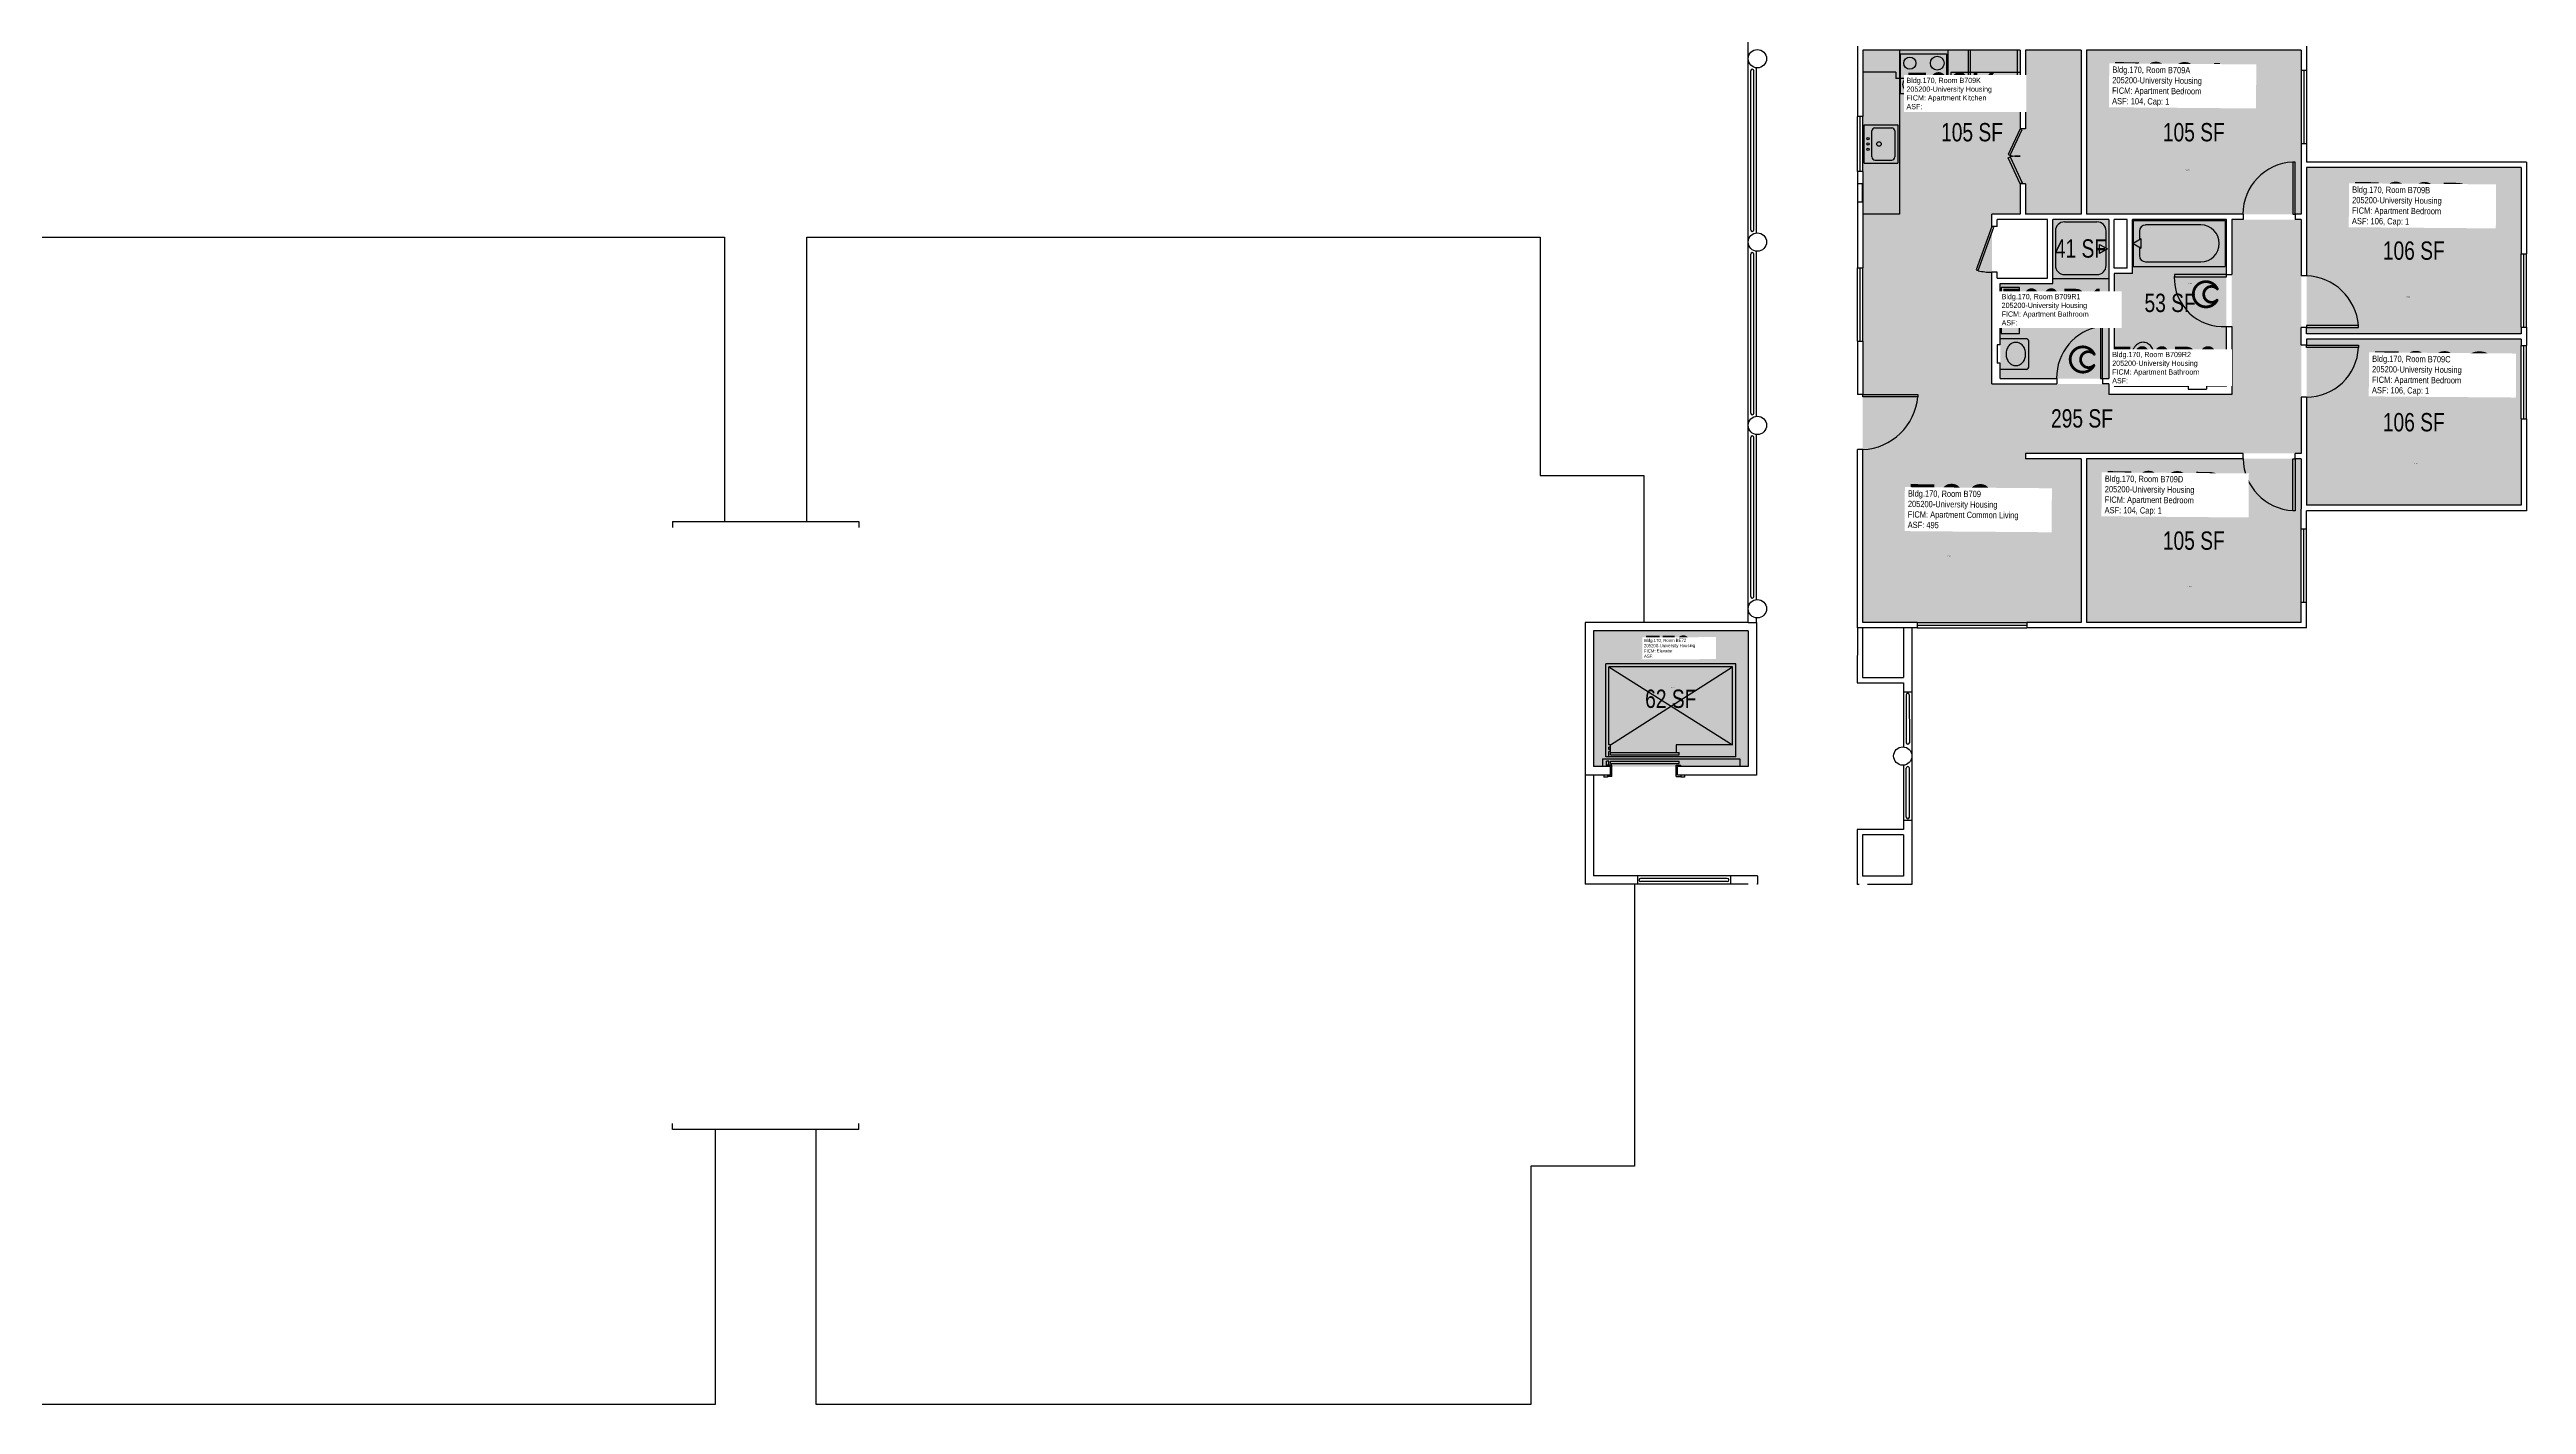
# Model space of a CAD drawing. Header units: inches. Extents: x -90 to 3162, y -84 to 1655.
# Drawn here: x 1541 to 3162, y -84 to 803 of the extents above; entities that cross this region are included whole.
import ezdxf
from ezdxf.enums import TextEntityAlignment as Align

# ---------------------------------------------------------------- set-up
doc = ezdxf.new("R2010")
doc.units = ezdxf.units.IN
doc.header["$LTSCALE"] = 10
doc.header["$MEASUREMENT"] = 0
doc.layers.get('0').update_dxf_attribs({"linetype": 'CONTINUOUS'})
for name, color, linetype in [('A-COLS', 5, 'CONTINUOUS'), ('A-DOOR', 2, 'CONTINUOUS'), ('A-FLOR', 3, 'CONTINUOUS'), ('A-GLAZ', 1, 'CONTINUOUS'), ('A-IDEN-ICON', 4, 'CONTINUOUS'), ('A-IDEN-RNUM', 7, 'CONTINUOUS'), ('A-IDEN-SNUM', 4, 'CONTINUOUS'), ('A-IDEN-VNUM', 4, 'CONTINUOUS'), ('A-ROOF', 2, 'CONTINUOUS'), ('A-WALL', 5, 'CONTINUOUS'), ('AREA-TEXT', 3, 'CONTINUOUS'), ('Rooms-Category-Color', 7, 'CONTINUOUS'), ('Rooms-College-Color', 7, 'CONTINUOUS'), ('Rooms-Department-Color', 7, 'CONTINUOUS'), ('Rooms-Division-Color', 7, 'CONTINUOUS'), ('Rooms-Information', 7, 'CONTINUOUS')]:
    doc.layers.add(name, color=color, linetype=linetype)
doc.styles.add('CP_AREA', font='arial.ttf', dxfattribs={"height": 15})
doc.styles.add('CP_ROOMSNUMBER', font='arial.ttf', dxfattribs={"height": 1})
doc.styles.add('CP_ROOMVNUMBER', font='arial.ttf', dxfattribs={"width": 0.85, "height": 0.075})

# ---------------------------------------------------------------- blocks, each defined once
blk = doc.blocks.new('CPBATH')
at = {"color": 0, "linetype": 'ByBlock', "const_width": 0.0127}
for points in [[(0.057, 0.017, 0.861492), (-0.055, 0, 1)], [(-0.055, 0, 0.726902), (0.049, -0.034, 1)], [(0.057, 0.017, 0.729002), (-0.008, -0.004, 1)], [(-0.008, -0.004, 0.609468), (0.049, -0.034, 1)]]:
    blk.add_lwpolyline(points, format="xyb", dxfattribs=at)
at = {"color": 0, "linetype": 'ByBlock', "const_width": 0.00637}
for points in [[(0.054, 0.015, 1), (0.06, 0.018, 1)], [(0.046, -0.035, 1), (0.051, -0.032, 1)]]:
    blk.add_lwpolyline(points, format="xyb", close=True, dxfattribs=at)

msp = doc.modelspace()

# ---------------------------------------------------------------- hatches: boundary and pattern name
at = {"layer": 'Rooms-Category-Color', "true_color": 0x728ef3}
for points in [[(2830.6, 694.8), (2727.6, 694.8), (2727.6, 802.1), (2830.6, 802.1), (2830.6, 750.8), (2834.1, 750.8), (2834.1, 802.1), (2870.6, 802.1), (2870.6, 694.8), (2834.1, 694.8), (2834.1, 714.8), (2830.6, 714.8)], [(2874.1, 694.8), (2874.1, 802.1), (3014.6, 802.1), (3014.6, 694.8)], [(3018.1, 616.6), (3018.1, 725.3), (3158.6, 725.3), (3158.6, 616.6)], [(3014.6, 691.3), (3014.6, 538.3), (2834.1, 538.3), (2834.1, 534.8), (2870.6, 534.8), (2870.6, 427.6), (2727.6, 427.6), (2727.6, 694.8), (2812.1, 694.8), (2812.1, 583.8), (2888.6, 583.8), (2888.6, 576.8), (2969.1, 576.8), (2969.1, 691.3)], [(2817.7, 649.5), (2852.2, 649.5), (2852.2, 691.3), (2888.6, 691.3), (2888.6, 587.3), (2817.6, 587.3)], [(2965.6, 691.3), (2965.6, 582.3), (2892.1, 582.3), (2892.2, 656), (2904.2, 656), (2904.2, 691.3)], [(3018.1, 504.3), (3018.1, 613.1), (3158.6, 613.1), (3158.6, 504.3)], [(2874.1, 427.6), (2874.1, 534.8), (3014.6, 534.8), (3014.6, 427.6)]]:
    msp.add_hatch(color=171, dxfattribs=at).paths.add_polyline_path(points)
at = {"layer": 'Rooms-Category-Color', "true_color": 0xadadad}
msp.add_hatch(color=253, dxfattribs=at).paths.add_polyline_path([(2551.3, 333.3), (2652.6, 333.3), (2652.6, 422.1), (2551.3, 422.1)])
at = {"layer": 'Rooms-College-Color', "true_color": 0xadadad}
for points in [[(2830.6, 694.8), (2727.6, 694.8), (2727.6, 802.1), (2830.6, 802.1), (2830.6, 750.8), (2834.1, 750.8), (2834.1, 802.1), (2870.6, 802.1), (2870.6, 694.8), (2834.1, 694.8), (2834.1, 714.8), (2830.6, 714.8)], [(2874.1, 694.8), (2874.1, 802.1), (3014.6, 802.1), (3014.6, 694.8)], [(3018.1, 616.6), (3018.1, 725.3), (3158.6, 725.3), (3158.6, 616.6)], [(3014.6, 691.3), (3014.6, 538.3), (2834.1, 538.3), (2834.1, 534.8), (2870.6, 534.8), (2870.6, 427.6), (2727.6, 427.6), (2727.6, 694.8), (2812.1, 694.8), (2812.1, 583.8), (2888.6, 583.8), (2888.6, 576.8), (2969.1, 576.8), (2969.1, 691.3)], [(2817.7, 649.5), (2852.2, 649.5), (2852.2, 691.3), (2888.6, 691.3), (2888.6, 587.3), (2817.6, 587.3)], [(2965.6, 691.3), (2965.6, 582.3), (2892.1, 582.3), (2892.2, 656), (2904.2, 656), (2904.2, 691.3)], [(3018.1, 504.3), (3018.1, 613.1), (3158.6, 613.1), (3158.6, 504.3)], [(2874.1, 427.6), (2874.1, 534.8), (3014.6, 534.8), (3014.6, 427.6)], [(2551.3, 333.3), (2652.6, 333.3), (2652.6, 422.1), (2551.3, 422.1)]]:
    msp.add_hatch(color=253, dxfattribs=at).paths.add_polyline_path(points)
at = {"layer": 'Rooms-Department-Color', "true_color": 0x604aed}
for points in [[(2830.6, 694.8), (2727.6, 694.8), (2727.6, 802.1), (2830.6, 802.1), (2830.6, 750.8), (2834.1, 750.8), (2834.1, 802.1), (2870.6, 802.1), (2870.6, 694.8), (2834.1, 694.8), (2834.1, 714.8), (2830.6, 714.8)], [(2874.1, 694.8), (2874.1, 802.1), (3014.6, 802.1), (3014.6, 694.8)], [(3018.1, 616.6), (3018.1, 725.3), (3158.6, 725.3), (3158.6, 616.6)], [(3014.6, 691.3), (3014.6, 538.3), (2834.1, 538.3), (2834.1, 534.8), (2870.6, 534.8), (2870.6, 427.6), (2727.6, 427.6), (2727.6, 694.8), (2812.1, 694.8), (2812.1, 583.8), (2888.6, 583.8), (2888.6, 576.8), (2969.1, 576.8), (2969.1, 691.3)], [(2817.7, 649.5), (2852.2, 649.5), (2852.2, 691.3), (2888.6, 691.3), (2888.6, 587.3), (2817.6, 587.3)], [(2965.6, 691.3), (2965.6, 582.3), (2892.1, 582.3), (2892.2, 656), (2904.2, 656), (2904.2, 691.3)], [(3018.1, 504.3), (3018.1, 613.1), (3158.6, 613.1), (3158.6, 504.3)], [(2874.1, 427.6), (2874.1, 534.8), (3014.6, 534.8), (3014.6, 427.6)]]:
    msp.add_hatch(color=173, dxfattribs=at).paths.add_polyline_path(points)
at = {"layer": 'Rooms-Department-Color', "true_color": 0xacacac}
msp.add_hatch(color=253, dxfattribs=at).paths.add_polyline_path([(2551.3, 333.3), (2652.6, 333.3), (2652.6, 422.1), (2551.3, 422.1)])
at = {"layer": 'Rooms-Division-Color', "true_color": 0x604aed}
for points in [[(2830.6, 694.8), (2727.6, 694.8), (2727.6, 802.1), (2830.6, 802.1), (2830.6, 750.8), (2834.1, 750.8), (2834.1, 802.1), (2870.6, 802.1), (2870.6, 694.8), (2834.1, 694.8), (2834.1, 714.8), (2830.6, 714.8)], [(2874.1, 694.8), (2874.1, 802.1), (3014.6, 802.1), (3014.6, 694.8)], [(3018.1, 616.6), (3018.1, 725.3), (3158.6, 725.3), (3158.6, 616.6)], [(3014.6, 691.3), (3014.6, 538.3), (2834.1, 538.3), (2834.1, 534.8), (2870.6, 534.8), (2870.6, 427.6), (2727.6, 427.6), (2727.6, 694.8), (2812.1, 694.8), (2812.1, 583.8), (2888.6, 583.8), (2888.6, 576.8), (2969.1, 576.8), (2969.1, 691.3)], [(2817.7, 649.5), (2852.2, 649.5), (2852.2, 691.3), (2888.6, 691.3), (2888.6, 587.3), (2817.6, 587.3)], [(2965.6, 691.3), (2965.6, 582.3), (2892.1, 582.3), (2892.2, 656), (2904.2, 656), (2904.2, 691.3)], [(3018.1, 504.3), (3018.1, 613.1), (3158.6, 613.1), (3158.6, 504.3)], [(2874.1, 427.6), (2874.1, 534.8), (3014.6, 534.8), (3014.6, 427.6)]]:
    msp.add_hatch(color=173, dxfattribs=at).paths.add_polyline_path(points)
at = {"layer": 'Rooms-Division-Color', "true_color": 0xadadad}
msp.add_hatch(color=253, dxfattribs=at).paths.add_polyline_path([(2551.3, 333.3), (2652.6, 333.3), (2652.6, 422.1), (2551.3, 422.1)])

# ---------------------------------------------------------------- linework, layer by layer
for p, q in [((2751.6, 802.1), (2751.6, 694.8)), ((2752.4, 799.7), (2782.4, 799.7)), ((2752.4, 773.7), (2752.4, 799.7)), ((2782.4, 799.7), (2782.4, 773.7)), ((2783.4, 778.1), (2783.4, 802.1)), ((2796.9, 778.1), (2796.9, 802.1)), ((2828.9, 802.1), (2797.9, 802.1)), ((2797.9, 802.1), (2797.9, 774.6)), ((2828.9, 774.6), (2828.9, 802.1)), ((2749.2, 787.7), (2727.6, 787.7)), ((2749.2, 787.7), (2749.2, 783.7)), ((2785.2, 783.7), (2749.2, 783.7)), ((2785.2, 787.7), (2830.6, 787.7)), ((2785.2, 787.7), (2785.2, 783.7)), ((2782.4, 773.7), (2752.4, 773.7)), ((2796.9, 778.1), (2783.4, 778.1)), ((2797.9, 776.8), (2828.9, 776.8)), ((2797.9, 774.6), (2828.9, 774.6)), ((2728.6, 753.3), (2750.6, 753.3)), ((2728.6, 728.3), (2728.6, 753.3)), ((2733.6, 732.3), (2733.6, 749.3)), ((2735.6, 751.3), (2746.6, 751.3)), ((2748.6, 749.3), (2748.6, 732.3)), ((2750.6, 753.3), (2750.6, 728.3)), ((2735.6, 730.3), (2746.6, 730.3)), ((2728.6, 728.3), (2750.6, 728.3)), ((2751.6, 694.8), (2727.6, 694.8)), ((2853.7, 683.8), (2853.7, 661.3)), ((2859.7, 689.8), (2880.9, 689.8)), ((2886.9, 672.5), (2886.9, 683.8)), ((2904.7, 690.7), (2964.9, 690.7)), ((2904.7, 690.7), (2904.7, 660.7)), ((2908.7, 683.7), (2908.7, 678)), ((2948.9, 687.8), (2912.7, 687.8)), ((2964.9, 690.7), (2964.9, 660.7)), ((2882.5, 669.1), (2882.5, 675.1)), ((2882.5, 675.1), (2887.7, 672.1)), ((2887.7, 672.1), (2882.5, 669.1)), ((2886.9, 661.3), (2886.9, 671.6)), ((2909.9, 678.7), (2904.7, 675.7)), ((2904.7, 675.7), (2909.9, 672.7)), ((2908.7, 673.4), (2908.7, 667.7)), ((2909.9, 672.7), (2909.9, 678.7)), ((2888.6, 652.5), (2852.1, 652.5)), ((2859.7, 655.3), (2880.9, 655.3)), ((2904.7, 660.7), (2964.9, 660.7)), ((2912.7, 663.7), (2948.9, 663.7)), ((2830.2, 646.8), (2818.2, 646.8)), ((2818.2, 646.8), (2818.2, 616.8)), ((2819.2, 642.3), (2818.2, 641.3)), ((2818.2, 641.3), (2818.2, 622.3)), ((2826.2, 642.3), (2819.2, 642.3)), ((2827.2, 641.3), (2826.2, 642.3)), ((2826.2, 634.4), (2827.2, 637.8)), ((2826.2, 629.3), (2826.2, 634.3)), ((2827.2, 637.8), (2827.2, 641.3)), ((2830.2, 616.8), (2830.2, 646.8)), ((2818.2, 622.3), (2819.2, 621.3)), ((2818.2, 616.8), (2830.2, 616.8)), ((2819.2, 621.3), (2826.2, 621.3)), ((2827.2, 625.8), (2826.2, 629.3)), ((2826.2, 621.3), (2827, 622.2)), ((2827.2, 622.5), (2827.2, 625.8)), ((2834.7, 613.3), (2817.6, 613.3)), ((2836.2, 594.8), (2836.2, 611.8)), ((2955.1, 601), (2938.1, 601)), ((2834.7, 593.3), (2817.6, 593.3)), ((2895.7, 595), (2895.7, 583)), ((2925.7, 595), (2895.7, 595)), ((2900.6, 590.8), (2900.6, 584)), ((2900.6, 584), (2901.6, 583)), ((2901.6, 592), (2900.7, 591.1)), ((2905.1, 592), (2901.6, 592)), ((2908.5, 591), (2905.1, 592)), ((2913.5, 591), (2908.6, 591)), ((2917.1, 592), (2913.6, 591)), ((2920.4, 592), (2917.1, 592)), ((2920.6, 583), (2921.6, 584)), ((2921.6, 591), (2920.7, 591.8)), ((2921.6, 584), (2921.6, 591)), ((2925.7, 583), (2925.7, 595)), ((2936.6, 599.5), (2936.6, 582.3)), ((2956.6, 599.5), (2956.6, 582.3)), ((2895.7, 583), (2925.7, 583)), ((2901.6, 583), (2920.6, 583))]:
    msp.add_line(p, q)
for centre, radius in [((2758.4, 793.7), 4), ((2776.4, 793.7), 4.5), ((2758.4, 779.7), 4.5), ((2776.4, 779.7), 4), ((2731.1, 744.3), 0.791), ((2731.1, 740.8), 0.791), ((2731.1, 737.3), 0.791), ((2738.2, 740.8), 1.5)]:
    msp.add_circle(centre, radius)
for centre, radius, start, end in [((2735.6, 749.3), 2, 90, 180), ((2746.6, 749.3), 2, 0, 90), ((2735.6, 732.3), 2, 180, 270), ((2746.6, 732.3), 2, 270, 0), ((2859.7, 683.8), 6, 90, 180), ((2880.9, 683.8), 6, 0, 90), ((2912.7, 683.7), 4.02, 90, 180), ((2948.9, 675.7), 12.1, 270, 90), ((2912.7, 667.7), 4.02, 180, 270), ((2859.7, 661.3), 6, 180, 270), ((2880.9, 661.3), 6, 270, 0), ((2826.6, 634.3), 0.418, 164.0546, 180), ((2834, 631.8), 6.3, 153.2988, 180), ((2835.4, 631.1), 7.89, 129.4725, 153.2988), ((2836.3, 630), 9.33, 108.8354, 129.4725), ((2836.9, 628.3), 11.2, 90, 108.8354), ((2837.5, 630.9), 8.55, 71.1646, 93.7754), ((2837, 629.3), 10.2, 50.5275, 71.1646), ((2838.5, 631.1), 7.89, 26.7012, 50.5275), ((2839.9, 631.8), 6.3, 0, 26.7012), ((2826.8, 622.5), 0.418, 315, 0), ((2834, 631.8), 6.3, 180, 206.7012), ((2835.4, 632.6), 7.89, 206.7012, 230.5275), ((2836.3, 633.7), 9.33, 230.5275, 251.1646), ((2836.9, 635.4), 11.2, 251.1646, 270), ((2836.9, 635.4), 11.2, 270, 288.8354), ((2837.5, 633.7), 9.33, 288.8354, 309.4725), ((2838.5, 632.6), 7.89, 309.4725, 333.2988), ((2839.9, 631.8), 6.3, 333.2988, 0), ((2830.4, 603.3), 9, 160.7706, 180), ((2830.4, 603.3), 9, 180, 199.2294), ((2829.1, 603.8), 7.65, 139.8991, 160.7706), ((2829.1, 602.9), 7.65, 199.2294, 220.1009), ((2828.3, 604.5), 6.59, 116.1916, 139.8991), ((2827.8, 605.5), 5.42, 90, 116.1916), ((2827.8, 605.5), 5.42, 63.8084, 90), ((2827.3, 604.5), 6.59, 40.1009, 63.8084), ((2826.5, 603.8), 7.65, 19.2294, 40.1009), ((2826.5, 602.9), 7.65, 319.8991, 340.7706), ((2825.2, 603.3), 9, 0, 19.2294), ((2825.2, 603.3), 9, 340.7706, 0), ((2834.7, 611.8), 1.5, 0, 90), ((2912, 602.3), 8.55, 161.1646, 183.7754), ((2914.6, 601.7), 11.2, 180, 198.8354), ((2913.6, 601.7), 10.2, 140.5275, 161.1646), ((2911.8, 603.2), 7.89, 116.7012, 140.5275), ((2911.1, 604.7), 6.3, 90, 116.7012), ((2911.1, 604.7), 6.3, 63.2988, 90), ((2910.4, 603.2), 7.89, 39.4725, 63.2988), ((2909.2, 602.3), 9.33, 18.8354, 39.4725), ((2907.5, 601.7), 11.2, 0, 18.8354), ((2907.5, 601.7), 11.2, 341.1646, 0), ((2938.1, 599.5), 1.5, 90, 180), ((2955.1, 599.5), 1.5, 0, 90), ((2828.3, 602.2), 6.59, 220.1009, 243.8084), ((2827.8, 601.2), 5.42, 243.8084, 270), ((2827.8, 601.2), 5.42, 270, 296.1916), ((2827.3, 602.2), 6.59, 296.1916, 319.8991), ((2834.7, 594.8), 1.5, 270, 0), ((2901, 590.8), 0.418, 135, 180), ((2912.9, 601.1), 9.33, 198.8354, 219.4725), ((2911.8, 600.2), 7.89, 219.4725, 243.2988), ((2911.1, 598.8), 6.3, 243.2988, 270), ((2908.6, 591.4), 0.418, 254.0546, 270), ((2911.1, 598.8), 6.3, 270, 296.7012), ((2913.5, 591.4), 0.418, 270, 285.9454), ((2910.4, 600.2), 7.89, 296.7012, 320.5275), ((2909.2, 601.1), 9.33, 320.5275, 341.1646), ((2920.4, 591.5), 0.418, 45, 90), ((2944.4, 592.6), 5.42, 153.8084, 180), ((2944.4, 592.6), 5.42, 180, 206.1916), ((2945.4, 592), 6.59, 130.1009, 153.8084), ((2945.4, 593.1), 6.59, 206.1916, 229.8991), ((2946.1, 591.2), 7.65, 109.2294, 130.1009), ((2946.1, 593.9), 7.65, 229.8991, 250.7706), ((2946.6, 590), 9, 90, 109.2294), ((2946.6, 595.2), 9, 250.7706, 270), ((2946.6, 590), 9, 70.7706, 90), ((2946.6, 595.2), 9, 270, 289.2294), ((2947, 591.2), 7.65, 49.8991, 70.7706), ((2947, 593.9), 7.65, 289.2294, 310.1009), ((2947.7, 592), 6.59, 26.1916, 49.8991), ((2947.7, 593.1), 6.59, 310.1009, 333.8084), ((2948.8, 592.6), 5.42, 0, 26.1916), ((2948.8, 592.6), 5.42, 333.8084, 0)]:
    msp.add_arc(centre, radius, start, end)
at = {"layer": 'A-COLS'}
for centre in [(2658.6, 796.6, 0), (2658.6, 676.6, 0), (2658.6, 556.6, 0), (2658.6, 436.6, 0), (2753.8, 340.2, 0)]:
    msp.add_circle(centre, 6, dxfattribs=at)
at = {"layer": 'A-DOOR'}
for p, q in [((2830.6, 750.8), (2822.7, 734)), ((2824, 733.4), (2831.9, 750.2)), ((2831.9, 750.2), (2830.6, 750.8)), ((2822.7, 734), (2824, 733.4)), ((2822.7, 731.7), (2824, 732.3)), ((2830.6, 714.8), (2822.7, 731.7)), ((2824, 732.3), (2831.9, 715.4)), ((2831.9, 715.4), (2830.6, 714.8)), ((3010.6, 728.8), (3009.2, 728.8)), ((3009.2, 728.8), (3009.2, 694.8)), ((3010.6, 694.8), (3010.6, 728.8)), ((2812.1, 686.8), (2801.8, 658.4)), ((2803.1, 657.9), (2813.4, 686.4)), ((2813.4, 686.4), (2812.1, 686.8)), ((3009.2, 694.8), (3010.6, 694.8)), ((2801.8, 658.4), (2803.1, 657.9)), ((2965.6, 655.3), (2931.6, 655.3)), ((2931.6, 655.3), (2931.6, 653.9)), ((2931.6, 653.9), (2965.6, 653.9)), ((2965.6, 653.9), (2965.6, 655.3)), ((2884.6, 621.3), (2883.2, 621.3)), ((2883.2, 621.3), (2883.2, 587.3)), ((2884.6, 587.3), (2884.6, 621.3)), ((3018.1, 622), (3018.1, 620.6)), ((3052.1, 622), (3018.1, 622)), ((3018.1, 620.6), (3052.1, 620.6)), ((3052.1, 620.6), (3052.1, 622)), ((3018.1, 607.7), (3018.1, 609.1)), ((3018.1, 609.1), (3052.1, 609.1)), ((3052.1, 607.7), (3018.1, 607.7)), ((3052.1, 609.1), (3052.1, 607.7)), ((2883.2, 587.3), (2884.6, 587.3)), ((2727.6, 575.4), (2727.6, 576.8)), ((2727.6, 576.8), (2763.6, 576.8)), ((2763.6, 575.4), (2727.6, 575.4)), ((2763.6, 576.8), (2763.6, 575.4)), ((3009.2, 534.8), (3010.6, 534.8)), ((3009.2, 500.8), (3009.2, 534.8)), ((3010.6, 534.8), (3010.6, 500.8)), ((3010.6, 500.8), (3009.2, 500.8))]:
    msp.add_line(p, q, dxfattribs=at)
for centre, radius, start, end in [((2829.4, 758.5), 25.7, 257.7951, 272.6003), ((2829.4, 707.2), 25.7, 87.3997, 102.2049), ((3010.3, 695.1), 33.8, 92.005, 180.4328), ((2813, 703.4), 46.6, 257.7303, 268.8634), ((2963.4, 653.2), 31.9, 178.6169, 273.8208), ((3016.8, 619.2), 35.4, 4.5723, 87.8654), ((2888.4, 587.9), 33.9, 98.9487, 180.9447), ((3018.1, 609.1), 34, 269.9173, 357.6449), ((2726.1, 578.4), 37.6, 272.2523, 355.4481), ((3011, 535.2), 34.4, 180.5585, 267.0038)]:
    msp.add_arc(centre, radius, start, end, dxfattribs=at)
at = {"layer": 'A-FLOR'}
for p, q in [((2654.3, 684.6), (2654.3, 788.7)), ((2656.3, 684.6), (2656.3, 788.7)), ((2654.3, 564.6), (2654.3, 668.7)), ((2656.3, 564.6), (2656.3, 668.7)), ((2654.3, 444.6), (2654.3, 548.7)), ((2656.3, 444.6), (2656.3, 548.7)), ((2559.4, 339.6), (2559.4, 400.6)), ((2644.4, 400.6), (2559.4, 400.6)), ((2561.4, 398.6), (2642.4, 347.6)), ((2561.4, 347.6), (2561.4, 398.6)), ((2642.4, 398.6), (2561.4, 398.6)), ((2562.4, 347.6), (2642.4, 398.6)), ((2642.4, 347.6), (2642.4, 398.6)), ((2644.4, 339.6), (2644.4, 400.6)), ((2756, 380.2), (2756.1, 348.9)), ((2758, 380.2), (2758.1, 348.9)), ((2562.4, 347.6), (2561.4, 347.6)), ((2561.4, 344.6), (2561.4, 346.1)), ((2562.4, 346.1), (2561.4, 346.1)), ((2562.4, 344.6), (2561.4, 344.6)), ((2562.4, 343.1), (2561.4, 343.1)), ((2561.4, 339.6), (2561.4, 343.1)), ((2562.4, 343.1), (2562.4, 347.6)), ((2562.4, 342.6), (2607.4, 342.6)), ((2562.4, 341.1), (2562.4, 342.6)), ((2562.4, 341.1), (2607.4, 341.1)), ((2642.4, 347.6), (2605.4, 347.6)), ((2605.4, 347.6), (2605.4, 342.6)), ((2607.4, 341.1), (2607.4, 342.6)), ((2557.2, 338.3), (2647.2, 338.3)), ((2557.2, 338.3), (2557.2, 333.3)), ((2558, 327.8), (2558, 326.3)), ((2560.5, 326.3), (2558, 326.3)), ((2644.4, 339.6), (2559.4, 339.6)), ((2561.4, 336.8), (2559.9, 336.8)), ((2559.9, 333.3), (2559.9, 336.8)), ((2561.2, 334.3), (2560.2, 334.3)), ((2560.5, 327.8), (2560.5, 326.3)), ((2563.4, 326.8), (2560.5, 326.8)), ((2561.4, 334.3), (2561.4, 336.8)), ((2563.4, 334.3), (2561.4, 334.3)), ((2562.4, 336.8), (2607.4, 336.8)), ((2562.4, 335.3), (2562.4, 336.8)), ((2562.4, 335.3), (2607.4, 335.3)), ((2563.4, 326.8), (2563.4, 334.3)), ((2605.4, 326.8), (2605.4, 334.3)), ((2605.4, 334.3), (2608.4, 334.3)), ((2605.4, 326.8), (2608.4, 326.8)), ((2607.4, 335.3), (2607.4, 336.8)), ((2608.4, 333.3), (2608.4, 334.3)), ((2608.4, 327.8), (2608.4, 326.8)), ((2608.4, 327.8), (2608.4, 326.3)), ((2610.9, 326.3), (2608.4, 326.3)), ((2610.9, 327.8), (2610.9, 326.3)), ((2647.2, 338.3), (2647.2, 333.3)), ((2756.1, 300.2), (2756.1, 332.3)), ((2758.1, 300.1), (2758.1, 332.3)), ((2638.9, 260.1), (2582.1, 260.1)), ((2638.9, 258.1), (2582.1, 258.1))]:
    msp.add_line(p, q, dxfattribs=at)
at = {"layer": 'A-FLOR', "extrusion": (-6.27873e-09, 0.000187714, 1)}
for centre, start, end in [((2655.3, 788.7, 0.1), 0.0019, 180.0019), ((2655.3, 684.6, 0.1), 180.0019, 0.0019), ((2655.3, 668.7, 0.1), 0.0019, 180.0019), ((2655.3, 564.6, 0.1), 180.0019, 0.0019), ((2655.3, 548.7, 0.1), 0.0019, 180.0019), ((2655.3, 444.6, 0.1), 180.0019, 0.0019)]:
    msp.add_arc(centre, 1, start, end, dxfattribs=at)
at = {"layer": 'A-FLOR', "extrusion": (-8.66622e-08, 0.000481686, 1)}
for centre, start, end in [((2757, 380.2, 0.2), 0.0103, 180.0103), ((2757.1, 348.9, 0.2), 180.0103, 0.0103)]:
    msp.add_arc(centre, 1, start, end, dxfattribs=at)
at = {"layer": 'A-FLOR', "extrusion": (8.65383e-08, -0.000481686, 1)}
for centre, start, end in [((2757.1, 332.3, -0.2), 0.0103, 180.0103), ((2757.1, 300.2, -0.1), 180.0103, 0.0103)]:
    msp.add_arc(centre, 1, start, end, dxfattribs=at)
at = {"layer": 'A-FLOR', "extrusion": (-0.001852, 1.34646e-09, 0.999998)}
for centre, start, end in [((2582.1, 259.1, -4.8), 90, 270), ((2638.9, 259.1, -4.9), 270, 90)]:
    msp.add_arc(centre, 1, start, end, dxfattribs=at)
at = {"layer": 'A-GLAZ'}
for p, q in [((3014.6, 788.8), (3014.6, 740.8)), ((3016.3, 788.8), (3016.3, 740.8)), ((3018.1, 788.8), (3018.1, 740.8)), ((2724.1, 722.8), (2724.1, 758.8)), ((2725.8, 722.8), (2725.8, 758.8)), ((2727.6, 722.8), (2727.6, 758.8)), ((3158.6, 620.8), (3158.6, 668.8)), ((3160.3, 620.8), (3160.3, 668.8)), ((3162.1, 620.8), (3162.1, 668.8)), ((2724.1, 611.7), (2724.1, 659.7)), ((2725.8, 611.7), (2725.8, 659.7)), ((2727.6, 611.7), (2727.6, 659.7)), ((3158.6, 560.8), (3158.6, 608.8)), ((3160.3, 560.8), (3160.3, 608.8)), ((3162.1, 560.8), (3162.1, 608.8)), ((3014.6, 440.8), (3014.6, 488.8)), ((3016.3, 440.8), (3016.3, 488.8)), ((3018.1, 440.8), (3018.1, 488.8)), ((2763.1, 427.6), (2835.1, 427.6)), ((2763.1, 425.8), (2835.1, 425.8)), ((2763.1, 424.1), (2835.1, 424.1))]:
    msp.add_line(p, q, dxfattribs=at)
at = {"layer": 'A-ROOF'}
for p, q in [((1502.1, 679.8), (1982.4, 679.8)), ((1982.4, 679.8), (1982.4, 493.8)), ((2036.4, 679.8), (2516.4, 679.8)), ((2036.4, 493.8), (2036.4, 679.8)), ((2516.4, 679.8), (2516.4, 523.8)), ((2516.4, 523.8), (2584.2, 523.8)), ((2584.2, 523.8), (2584.2, 427.6)), ((1948.4, 493.8), (2070.4, 493.8)), ((1948.4, 493.8), (1948.4, 489.8)), ((2070.4, 493.8), (2070.4, 489.8)), ((2578.2, 256.3), (2578.2, 71.8)), ((1948.4, 95.8), (1948.4, 99.8)), ((2070.4, 95.8), (2070.4, 99.8)), ((2070.4, 95.8), (1948.4, 95.8)), ((1976.4, 95.8), (1976.4, -84.2)), ((2042.4, -84.2), (2042.4, 95.8)), ((2578.2, 71.8), (2510.4, 71.8)), ((2510.4, 71.8), (2510.4, -84.2)), ((1976.4, -84.2), (1508.1, -84.2)), ((2510.4, -84.2), (2042.4, -84.2))]:
    msp.add_line(p, q, dxfattribs=at)
at = {"layer": 'A-WALL'}
for p, q in [((2652.6, 796.6), (2652.6, 916.8)), ((2652.6, 676.8), (2652.6, 796.6)), ((2724.1, 804.8), (2724.1, 758.8)), ((2727.6, 802.1), (2727.6, 758.8)), ((2830.6, 802.1), (2727.6, 802.1)), ((2830.6, 802.1), (2830.6, 750.8)), ((2834.1, 802.1), (2834.1, 750.8)), ((2870.6, 802.1), (2834.1, 802.1)), ((2870.6, 802.1), (2870.6, 694.8)), ((2874.1, 802.1), (2874.1, 694.8)), ((3014.6, 802.1), (2874.1, 802.1)), ((3014.6, 802.1), (3014.6, 788.8)), ((3018.1, 804.8), (3018.1, 788.8)), ((2658.1, 682.6), (2658.1, 790.7)), ((3018.1, 788.8), (3014.6, 788.8)), ((2727.6, 758.8), (2724.1, 758.8)), ((2834.1, 750.8), (2830.6, 750.8)), ((3014.6, 740.8), (3014.6, 727.8)), ((3018.1, 740.8), (3014.6, 740.8)), ((3014.6, 729.8), (3014.6, 694.8)), ((3018.1, 740.8), (3018.1, 728.8)), ((2724.1, 722.8), (2724.1, 714.8)), ((2727.6, 722.8), (2724.1, 722.8)), ((2727.1, 714.8), (2724.1, 714.8)), ((2724.1, 714.8), (2724.1, 702.8)), ((2727.1, 714.8), (2727.1, 702.8)), ((2727.6, 722.8), (2727.6, 694.8)), ((2830.6, 714.8), (2830.6, 694.8)), ((2834.1, 714.8), (2830.6, 714.8)), ((2834.1, 714.8), (2834.1, 694.8)), ((3162.1, 728.8), (3018.1, 728.8)), ((3018.1, 725.3), (3018.1, 654.6)), ((3158.6, 725.3), (3018.1, 725.3)), ((3158.6, 725.3), (3158.6, 668.8)), ((3162.1, 728.8), (3162.1, 668.8)), ((2727.1, 702.8), (2724.1, 702.8)), ((2724.1, 702.8), (2724.1, 659.7)), ((2727.6, 694.8), (2727.6, 659.7)), ((2830.6, 694.8), (2812.1, 694.8)), ((2812.1, 686.8), (2812.1, 694.8)), ((2815.6, 686.8), (2812.1, 686.8)), ((2848.6, 691.3), (2815.6, 691.3)), ((2815.6, 686.8), (2815.6, 691.3)), ((2870.6, 694.8), (2834.1, 694.8)), ((2848.6, 653), (2848.6, 691.3)), ((2888.6, 691.3), (2852.1, 691.3)), ((2852.1, 649.5), (2852.1, 691.3)), ((2976.6, 694.8), (2874.1, 694.8)), ((2888.6, 691.3), (2888.6, 587.3)), ((2900.6, 691.3), (2892.1, 691.3)), ((2892.1, 659.5), (2892.1, 691.3)), ((2900.6, 659.5), (2900.6, 691.3)), ((2965.6, 691.3), (2904.1, 691.3)), ((2904.1, 656), (2904.1, 691.3)), ((2965.6, 655.3), (2965.6, 691.3)), ((2976.6, 691.3), (2969.1, 691.3)), ((2969.1, 691.3), (2969.1, 655.3)), ((2976.6, 694.8), (2976.6, 691.3)), ((3014.6, 694.8), (3010.6, 694.8)), ((3010.6, 694.8), (3010.6, 691.3)), ((3014.6, 691.3), (3010.6, 691.3)), ((3014.6, 691.3), (3014.6, 654.6)), ((2652.6, 556.6), (2652.6, 676.8)), ((2658.1, 562.6), (2658.1, 670.7)), ((3158.6, 668.8), (3162.1, 668.8)), ((2724.1, 659.7), (2727.6, 659.7)), ((2812.1, 583.8), (2812.1, 656.8)), ((2815.6, 656.8), (2812.1, 656.8)), ((2815.6, 653), (2815.6, 656.8)), ((2815.6, 653), (2848.6, 653)), ((2817.6, 649.5), (2852.1, 649.5)), ((2817.6, 609.3), (2817.6, 649.5)), ((2900.6, 659.5), (2892.1, 659.5)), ((2904.1, 656), (2892.1, 656)), ((2892.1, 656), (2892.1, 582.3)), ((2965.6, 655.3), (2969.1, 655.3)), ((3018.1, 654.6), (3014.6, 654.6)), ((2965.6, 582.3), (2965.6, 621.3)), ((2965.6, 621.3), (2969.1, 621.3)), ((2969.1, 621.3), (2969.1, 576.8)), ((3014.6, 609.1), (3014.6, 620.6)), ((3018.1, 620.6), (3014.6, 620.6)), ((3018.1, 616.6), (3018.1, 620.6)), ((3158.6, 616.6), (3018.1, 616.6)), ((3158.6, 620.8), (3162.1, 620.8)), ((3158.6, 620.8), (3158.6, 616.6)), ((3162.1, 620.8), (3162.1, 608.8)), ((2724.1, 611.7), (2724.1, 576.8)), ((2724.1, 611.7), (2727.6, 611.7)), ((2727.6, 611.7), (2727.6, 576.8)), ((2815.6, 609.3), (2815.6, 597.3)), ((2817.6, 609.3), (2815.6, 609.3)), ((3018.1, 609.1), (3014.6, 609.1)), ((3158.6, 613.1), (3018.1, 613.1)), ((3018.1, 613.1), (3018.1, 609.1)), ((3158.6, 613.1), (3158.6, 608.8)), ((3158.6, 608.8), (3162.1, 608.8)), ((2812.1, 583.8), (2854.6, 583.8)), ((2817.6, 597.3), (2815.6, 597.3)), ((2817.6, 587.3), (2817.6, 597.3)), ((2817.6, 587.3), (2854.6, 587.3)), ((2854.6, 587.3), (2854.6, 583.8)), ((2884.6, 587.3), (2884.6, 583.8)), ((2884.6, 587.3), (2888.6, 587.3)), ((2888.6, 583.8), (2884.6, 583.8)), ((2888.6, 583.8), (2888.6, 576.8)), ((2727.6, 576.8), (2724.1, 576.8)), ((2969.1, 576.8), (2888.6, 576.8)), ((2892.1, 582.3), (2940.6, 582.3)), ((2940.6, 582.3), (2940.6, 580.3)), ((2940.6, 580.3), (2952.6, 580.3)), ((2952.6, 582.3), (2952.6, 580.3)), ((2965.6, 582.3), (2952.6, 582.3)), ((3014.6, 575.1), (3014.6, 538.3)), ((3018.1, 575.1), (3014.6, 575.1)), ((3018.1, 575.1), (3018.1, 504.3)), ((2652.6, 427.6), (2652.6, 556.6)), ((3158.6, 560.8), (3162.1, 560.8)), ((3158.6, 560.8), (3158.6, 504.3)), ((3162.1, 560.8), (3162.1, 500.8)), ((2658.1, 442.6), (2658.1, 550.7)), ((2727.6, 540.8), (2724.1, 540.8)), ((2724.1, 424.1), (2724.1, 540.8)), ((2727.6, 427.6), (2727.6, 540.8)), ((2976.6, 538.3), (2834.1, 538.3)), ((2834.1, 538.3), (2834.1, 534.8)), ((2976.6, 534.8), (2976.6, 538.3)), ((3010.6, 534.8), (3010.6, 538.3)), ((3014.6, 538.3), (3010.6, 538.3)), ((2870.6, 534.8), (2834.1, 534.8)), ((2870.6, 534.8), (2870.6, 427.6)), ((2976.6, 534.8), (2874.1, 534.8)), ((2874.1, 534.8), (2874.1, 427.6)), ((3014.6, 534.8), (3010.6, 534.8)), ((3014.6, 534.8), (3014.6, 501.8)), ((3158.6, 504.3), (3018.1, 504.3)), ((3014.6, 488.8), (3014.6, 501.8)), ((3018.1, 488.8), (3014.6, 488.8)), ((3162.1, 500.8), (3018.1, 500.8)), ((3018.1, 488.8), (3018.1, 500.8)), ((3018.1, 440.8), (3014.6, 440.8)), ((3014.6, 427.6), (3014.6, 440.8)), ((3018.1, 424.1), (3018.1, 440.8)), ((2545.8, 427.6), (2545.8, 331.3)), ((2652.6, 427.6), (2545.8, 427.6)), ((2652.6, 422.1), (2551.3, 422.1)), ((2551.3, 422.1), (2551.3, 333.3)), ((2652.6, 427.6), (2658.1, 427.6)), ((2652.6, 422.1), (2652.6, 333.3)), ((2658.1, 427.6), (2658.1, 430.7)), ((2658.1, 427.6), (2658.1, 327.8)), ((2724.1, 424.1), (2724, 388.2)), ((2763.1, 424.1), (2724.1, 424.1)), ((2727.5, 424.1), (2727.5, 391.7)), ((2763.1, 427.6), (2727.6, 427.6)), ((2754.3, 424.1), (2754.3, 391.7)), ((2759.8, 424.1), (2759.8, 382.2)), ((2763.1, 427.6), (2763.1, 424.1)), ((2870.6, 427.6), (2835.1, 427.6)), ((2835.1, 427.6), (2835.1, 424.1)), ((3018.1, 424.1), (2835.1, 424.1)), ((3014.6, 427.6), (2874.1, 427.6)), ((2727.5, 391.7), (2754.3, 391.7)), ((2724, 388.2), (2754.3, 388.2)), ((2754.3, 388.2), (2754.3, 382.2)), ((2754.3, 382.2), (2759.8, 382.2)), ((2754.3, 382.2), (2754.3, 346.2)), ((2759.8, 382.2), (2759.8, 298.2)), ((2545.8, 331.3), (2545.8, 327.8)), ((2545.8, 327.8), (2545.8, 256.3)), ((2562.4, 327.8), (2545.8, 327.8)), ((2562.4, 333.3), (2551.3, 333.3)), ((2551.3, 327.8), (2551.3, 261.8)), ((2562.4, 327.8), (2562.4, 333.3)), ((2606.4, 327.8), (2606.4, 333.3)), ((2652.6, 333.3), (2606.4, 333.3)), ((2658.1, 327.8), (2606.4, 327.8)), ((2754.3, 334.2), (2754.3, 298.2)), ((2724, 292.1), (2724, 256.1)), ((2754.3, 292.1), (2724, 292.1)), ((2754.3, 298.1), (2754.3, 292.1)), ((2759.8, 298.1), (2754.3, 298.1)), ((2759.8, 298.1), (2759.8, 256.1)), ((2754.3, 288.6), (2727.5, 288.6)), ((2727.5, 288.6), (2727.5, 261.6)), ((2754.3, 288.6), (2754.3, 261.6)), ((2580.1, 261.8), (2551.3, 261.8)), ((2640.9, 261.8), (2580.1, 261.8)), ((2580.1, 261.8), (2580.1, 256.3)), ((2640.9, 261.8), (2640.9, 256.3)), ((2658.6, 261.8), (2640.9, 261.8)), ((2658.6, 261.8), (2658.6, 256.3)), ((2754.3, 261.6), (2727.5, 261.6)), ((2580.1, 256.3), (2545.8, 256.3)), ((2640.9, 256.3), (2580.1, 256.3)), ((2652.6, 256.3), (2640.9, 256.3)), ((2658.6, 256.3), (2658.2, 256.3)), ((2725.2, 256.1), (2724, 256.1)), ((2759.8, 256.1), (2730.8, 256.1))]:
    msp.add_line(p, q, dxfattribs=at)

# ---------------------------------------------------------------- block references
at = {"layer": 'A-IDEN-ICON', "xscale": 143.9999999970646, "yscale": 143.9999999970646, "zscale": 143.9999999970646, "rotation": 8.187655418792112}
for p in [(2951.9, 642.4), (2871.3, 599.7)]:
    msp.add_blockref('CPBATH', p, dxfattribs=at)

# ---------------------------------------------------------------- texts
at = {"layer": 'A-IDEN-RNUM', "style": 'CP_ROOMSNUMBER'}
for s, rotation, p in [('0709-K0', 358.9, (2791.1, 747.4)), ('0709-A0', 359.5512, (2938.4, 723.6)), ('0709-R2', 358.9, (2940, 649.3)), ('0709-B0', 359.584, (3083.5, 640.5)), ('0709-R1', 358.9, (2840.4, 629.2)), ('0709-C0', 359.5512, (3088, 531.6)), ('0709-00', 359.584, (2782.8, 470.9)), ('0709-D0', 359.584, (2940.3, 451.1)), ('0E72-00', 0.22, (2602, 385.1))]:
    msp.add_text(s, height=0.36, rotation=rotation, dxfattribs=at).set_placement(p)
at = {"layer": 'A-IDEN-SNUM', "style": 'CP_ROOMSNUMBER'}
for s, rotation, p in [('1700B709K0', 358.9, (2791.1, 747.4)), ('1700B709A0', 359.5512, (2938.4, 723.6)), ('1700B709R2', 358.9, (2940, 649.3)), ('1700B709B0', 359.584, (3083.5, 640.5)), ('1700B709R1', 358.9, (2840.4, 629.2)), ('1700B709C0', 359.5512, (3088, 531.6)), ('1700B70900', 359.584, (2782.8, 470.9)), ('1700B709D0', 359.584, (2940.3, 451.1)), ('1700BE7200', 0.22, (2602, 385.1))]:
    msp.add_text(s, height=0.36, rotation=rotation, dxfattribs=at).set_placement(p)
at = {"layer": 'A-IDEN-VNUM', "style": 'CP_ROOMVNUMBER', "width": 0.85}
for s, height, rotation, p in [('709A', 28.8, 359.5553, (2890.8, 765.6)), ('709B', 28.8, 359.5512, (3047.8, 687.1)), ('709C', 28.8, 359.5512, (3060.9, 576.4)), ('709D', 28.8, 359.5512, (2885.9, 497.9)), ('709', 28.8, 359.5512, (2757, 489.4)), ('E72', 14.4, 0.18, (2584.4, 404.5))]:
    msp.add_text(s, height=height, rotation=rotation, dxfattribs=at).set_placement(p)
at = {"layer": 'A-IDEN-VNUM', "style": 'CP_ROOMVNUMBER'}
for s, width, p in [('709K', 0.75, (2756.2, 763.5, 0)), ('709R1', 0.7, (2818.5, 622)), ('709R2', 0.7, (2890.9, 584.1))]:
    msp.add_text(s, height=24, dxfattribs=dict(at, width=width)).set_placement(p)
at = {"layer": 'AREA-TEXT', "style": 'CP_AREA', "width": 0.75}
for s, p in [('105 SF', (2799.1, 748.5)), ('105 SF', (2944.3, 748.5)), ('41 SF', (2870.1, 672.4)), ('106 SF', (3088.3, 671)), ('53 SF', (2928.8, 636.8)), ('295 SF', (2871.1, 561.2)), ('106 SF', (3088.3, 558.7)), ('105 SF', (2944.3, 481.2)), ('62 SF', (2601.9, 377.7))]:
    msp.add_text(s, height=12, dxfattribs=at).set_placement(p, align=Align.MIDDLE_CENTER)

# ---------------------------------------------------------------- next in the draw order: texts
at = {"layer": 'Rooms-Information', "char_height": 3.429, "width": 76.8, "attachment_point": 7, "style": 'CP_ROOMVNUMBER', "bg_fill": 3, "box_fill_scale": 1.5, "bg_fill_color": 256, "bg_fill_true_color": 13158600, "bg_fill_transparency": 0}
for s, insert in [('Bldg.170, Room B709K^M^J205200-University Housing^M^JFICM: Apartment Kitchen^M^JASF: ', (2756.2, 763.5, 0)), ('Bldg.170, Room B709R1^M^J205200-University Housing^M^JFICM: Apartment Bathroom^M^JASF: ', (2818.5, 622)), ('Bldg.170, Room B709R2^M^J205200-University Housing^M^JFICM: Apartment Bathroom^M^JASF: ', (2890.9, 584.1))]:
    msp.add_mtext(s, dxfattribs=dict(at, insert=insert))
at = {"layer": 'Rooms-Information', "attachment_point": 7, "style": 'CP_ROOMVNUMBER', "bg_fill": 3, "box_fill_scale": 1.5, "bg_fill_color": 256, "bg_fill_true_color": 13158600, "bg_fill_transparency": 0}
for s, insert, char_height, width, rotation in [('Bldg.170, Room B709A^M^J205200-University Housing^M^JFICM: Apartment Bedroom^M^JASF: 104, Cap: 1', (2890.8, 765.6), 4.114, 92.16, 359.5553), ('Bldg.170, Room B709B^M^J205200-University Housing^M^JFICM: Apartment Bedroom^M^JASF: 106, Cap: 1', (3047.8, 687.1), 4.114, 92.16, 359.5512), ('Bldg.170, Room B709C^M^J205200-University Housing^M^JFICM: Apartment Bedroom^M^JASF: 106, Cap: 1', (3060.9, 576.4), 4.114, 92.16, 359.5512), ('Bldg.170, Room B709D^M^J205200-University Housing^M^JFICM: Apartment Bedroom^M^JASF: 104, Cap: 1', (2885.9, 497.9), 4.114, 92.16, 359.5512), ('Bldg.170, Room B709^M^J205200-University Housing^M^JFICM: Apartment Common Living^M^JASF: 495', (2757, 489.4), 4.114, 92.16, 359.5512), ('Bldg.170, Room BE72^M^J205200-University Housing^M^JFICM: Elevator^M^JASF: ', (2584.4, 404.5), 2.057, 46.08, 0.18)]:
    msp.add_mtext(s, dxfattribs=dict(at, insert=insert, char_height=char_height, width=width, rotation=rotation))

doc.saveas('drawing.dxf')
